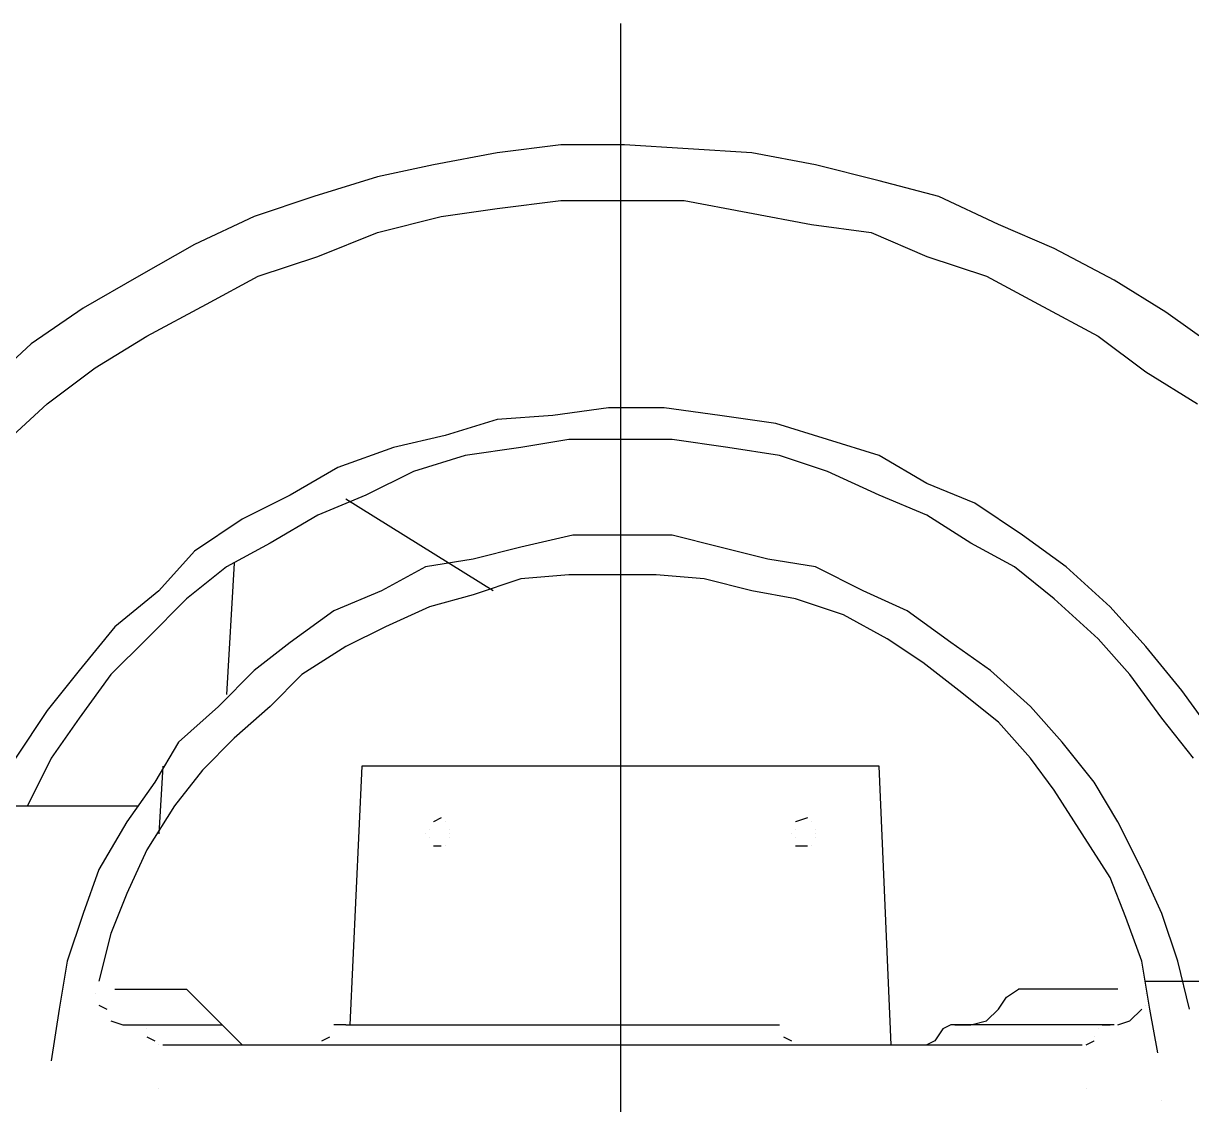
# Model space of a CAD drawing. Header units: millimetres. Extents: x 553474 to 556484, y 6145926 to 6146600.
# Drawn here: x 554048.4436 to 554048.5778, y 6146169.9942 to 6146170.1184 of the extents above; entities that cross this region are included whole.
import ezdxf

# ---------------------------------------------------------------- set-up
doc = ezdxf.new("R2010")
doc.units = ezdxf.units.MM
doc.layers.add('Agrimensores', color=7, linetype='Continuous')

msp = doc.modelspace()

# ---------------------------------------------------------------- linework, layer by layer
at = {"layer": 'Agrimensores'}
msp.add_line((554048.5121640193, 6146170.118378649, 9.79600000000013), (554048.5121640193, 6146169.86706217, 9.79600000000013), dxfattribs=at)
for points in [[(554048.5053060206, 6146170.104434185, 9.79600000000013), (554048.5053060206, 6146170.104434185, 9.79600000000013), (554048.4979908189, 6146170.103519785, 9.79600000000013), (554048.4979908189, 6146170.103519785, 9.79600000000013)], [(554048.5126212195, 6146170.104434185, 9.79600000000013), (554048.5126212195, 6146170.104434185, 9.79600000000013), (554048.5053060206, 6146170.104434185, 9.79600000000013), (554048.5053060206, 6146170.104434185, 9.79600000000013)], [(554048.5199364193, 6146170.103976985, 9.79600000000013), (554048.5199364193, 6146170.103976985, 9.79600000000013), (554048.5126212195, 6146170.104434185, 9.79600000000013), (554048.5126212195, 6146170.104434185, 9.79600000000013)], [(554048.4979908189, 6146170.103519785, 9.79600000000013), (554048.4979908189, 6146170.103519785, 9.79600000000013), (554048.4906756191, 6146170.102148185, 9.79600000000013), (554048.4906756191, 6146170.102148185, 9.79600000000013)], [(554048.5272516191, 6146170.103519785, 9.79600000000013), (554048.5272516191, 6146170.103519785, 9.79600000000013), (554048.5199364193, 6146170.103976985, 9.79600000000013), (554048.5199364193, 6146170.103976985, 9.79600000000013)], [(554048.534566819, 6146170.102148185, 9.79600000000013), (554048.534566819, 6146170.102148185, 9.79600000000013), (554048.5272516191, 6146170.103519785, 9.79600000000013), (554048.5272516191, 6146170.103519785, 9.79600000000013)], [(554048.4906756191, 6146170.102148185, 9.79600000000013), (554048.4906756191, 6146170.102148185, 9.79600000000013), (554048.4842748197, 6146170.100776585, 9.79600000000013), (554048.4842748197, 6146170.100776585, 9.79600000000013)], [(554048.5418820197, 6146170.100319385, 9.79600000000013), (554048.5418820197, 6146170.100319385, 9.79600000000013), (554048.534566819, 6146170.102148185, 9.79600000000013), (554048.534566819, 6146170.102148185, 9.79600000000013)], [(554048.4842748197, 6146170.100776585, 9.79600000000013), (554048.4842748197, 6146170.100776585, 9.79600000000013), (554048.476959619, 6146170.098490585, 9.79600000000013), (554048.476959619, 6146170.098490585, 9.79600000000013)], [(554048.5487400193, 6146170.098490585, 9.79600000000013), (554048.5487400193, 6146170.098490585, 9.79600000000013), (554048.5418820197, 6146170.100319385, 9.79600000000013), (554048.5418820197, 6146170.100319385, 9.79600000000013)], [(554048.476959619, 6146170.098490585, 9.79600000000013), (554048.476959619, 6146170.098490585, 9.79600000000013), (554048.4701016194, 6146170.096204585, 9.79600000000013), (554048.4701016194, 6146170.096204585, 9.79600000000013)], [(554048.4979908189, 6146170.097118985, 9.79600000000013), (554048.4979908189, 6146170.097118985, 9.79600000000013), (554048.5053060206, 6146170.098033385, 9.79600000000013), (554048.5053060206, 6146170.098033385, 9.79600000000013)], [(554048.5053060206, 6146170.098033385, 9.79600000000013), (554048.5053060206, 6146170.098033385, 9.79600000000013), (554048.5126212195, 6146170.098033385, 9.79600000000013), (554048.5126212195, 6146170.098033385, 9.79600000000013)], [(554048.5126212195, 6146170.098033385, 9.79600000000013), (554048.5126212195, 6146170.098033385, 9.79600000000013), (554048.5194792191, 6146170.098033385, 9.79600000000013), (554048.5194792191, 6146170.098033385, 9.79600000000013)], [(554048.5194792191, 6146170.098033385, 9.79600000000013), (554048.5194792191, 6146170.098033385, 9.79600000000013), (554048.5267944189, 6146170.096661785, 9.79600000000013), (554048.5267944189, 6146170.096661785, 9.79600000000013)], [(554048.5555980189, 6146170.095290185, 9.79600000000013), (554048.5555980189, 6146170.095290185, 9.79600000000013), (554048.5487400193, 6146170.098490585, 9.79600000000013), (554048.5487400193, 6146170.098490585, 9.79600000000013)], [(554048.4701016194, 6146170.096204585, 9.79600000000013), (554048.4701016194, 6146170.096204585, 9.79600000000013), (554048.4632436198, 6146170.093004185, 9.79600000000013), (554048.4632436198, 6146170.093004185, 9.79600000000013)], [(554048.4842748197, 6146170.094375785, 9.79600000000013), (554048.4842748197, 6146170.094375785, 9.79600000000013), (554048.4915900195, 6146170.096204585, 9.79600000000013), (554048.4915900195, 6146170.096204585, 9.79600000000013)], [(554048.4915900195, 6146170.096204585, 9.79600000000013), (554048.4915900195, 6146170.096204585, 9.79600000000013), (554048.4979908189, 6146170.097118985, 9.79600000000013), (554048.4979908189, 6146170.097118985, 9.79600000000013)], [(554048.5267944189, 6146170.096661785, 9.79600000000013), (554048.5267944189, 6146170.096661785, 9.79600000000013), (554048.5341096197, 6146170.095290185, 9.79600000000013), (554048.5341096197, 6146170.095290185, 9.79600000000013)], [(554048.5341096197, 6146170.095290185, 9.79600000000013), (554048.5341096197, 6146170.095290185, 9.79600000000013), (554048.5409676193, 6146170.094375785, 9.79600000000013), (554048.5409676193, 6146170.094375785, 9.79600000000013)], [(554048.5619988202, 6146170.092546985, 9.79600000000013), (554048.5619988202, 6146170.092546985, 9.79600000000013), (554048.5555980189, 6146170.095290185, 9.79600000000013), (554048.5555980189, 6146170.095290185, 9.79600000000013)], [(554048.4774168192, 6146170.091632584, 9.79600000000013), (554048.4774168192, 6146170.091632584, 9.79600000000013), (554048.4842748197, 6146170.094375785, 9.79600000000013), (554048.4842748197, 6146170.094375785, 9.79600000000013)], [(554048.5409676193, 6146170.094375785, 9.79600000000013), (554048.5409676193, 6146170.094375785, 9.79600000000013), (554048.5473684177, 6146170.091632584, 9.79600000000013), (554048.5473684177, 6146170.091632584, 9.79600000000013)], [(554048.4632436198, 6146170.093004185, 9.79600000000013), (554048.4632436198, 6146170.093004185, 9.79600000000013), (554048.4568428195, 6146170.089346585, 9.79600000000013), (554048.4568428195, 6146170.089346585, 9.79600000000013)], [(554048.5688568198, 6146170.088889385, 9.79600000000013), (554048.5688568198, 6146170.088889385, 9.79600000000013), (554048.5619988202, 6146170.092546985, 9.79600000000013), (554048.5619988202, 6146170.092546985, 9.79600000000013)], [(554048.4705588196, 6146170.089346585, 9.79600000000013), (554048.4705588196, 6146170.089346585, 9.79600000000013), (554048.4774168192, 6146170.091632584, 9.79600000000013), (554048.4774168192, 6146170.091632584, 9.79600000000013)], [(554048.5473684177, 6146170.091632584, 9.79600000000013), (554048.5473684177, 6146170.091632584, 9.79600000000013), (554048.5542264192, 6146170.089346585, 9.79600000000013), (554048.5542264192, 6146170.089346585, 9.79600000000013)], [(554048.4568428195, 6146170.089346585, 9.79600000000013), (554048.4568428195, 6146170.089346585, 9.79600000000013), (554048.4504420192, 6146170.085688985, 9.79600000000013), (554048.4504420192, 6146170.085688985, 9.79600000000013)], [(554048.4646152204, 6146170.086146185, 9.79600000000013), (554048.4646152204, 6146170.086146185, 9.79600000000013), (554048.4705588196, 6146170.089346585, 9.79600000000013), (554048.4705588196, 6146170.089346585, 9.79600000000013)], [(554048.5542264192, 6146170.089346585, 9.79600000000013), (554048.5542264192, 6146170.089346585, 9.79600000000013), (554048.5601700193, 6146170.086146185, 9.79600000000013), (554048.5601700193, 6146170.086146185, 9.79600000000013)], [(554048.5748004189, 6146170.085231785, 9.79600000000013), (554048.5748004189, 6146170.085231785, 9.79600000000013), (554048.5688568198, 6146170.088889385, 9.79600000000013), (554048.5688568198, 6146170.088889385, 9.79600000000013)], [(554048.4504420192, 6146170.085688985, 9.79600000000013), (554048.4504420192, 6146170.085688985, 9.79600000000013), (554048.4444984209, 6146170.081574185, 9.79600000000013), (554048.4444984209, 6146170.081574185, 9.79600000000013)], [(554048.457757218, 6146170.082488585, 9.79600000000013), (554048.457757218, 6146170.082488585, 9.79600000000013), (554048.4646152204, 6146170.086146185, 9.79600000000013), (554048.4646152204, 6146170.086146185, 9.79600000000013)], [(554048.5601700193, 6146170.086146185, 9.79600000000013), (554048.5601700193, 6146170.086146185, 9.79600000000013), (554048.5670280189, 6146170.082488585, 9.79600000000013), (554048.5670280189, 6146170.082488585, 9.79600000000013)], [(554048.5812012192, 6146170.080659785, 9.79600000000013), (554048.5812012192, 6146170.080659785, 9.79600000000013), (554048.5748004189, 6146170.085231785, 9.79600000000013), (554048.5748004189, 6146170.085231785, 9.79600000000013)], [(554048.4444984209, 6146170.081574185, 9.79600000000013), (554048.4444984209, 6146170.081574185, 9.79600000000013), (554048.4390120192, 6146170.076544985, 9.79600000000013), (554048.4390120192, 6146170.076544985, 9.79600000000013)], [(554048.4518136207, 6146170.078830985, 9.79600000000013), (554048.4518136207, 6146170.078830985, 9.79600000000013), (554048.457757218, 6146170.082488585, 9.79600000000013), (554048.457757218, 6146170.082488585, 9.79600000000013)], [(554048.5670280189, 6146170.082488585, 9.79600000000013), (554048.5670280189, 6146170.082488585, 9.79600000000013), (554048.5725144197, 6146170.078373785, 9.79600000000013), (554048.5725144197, 6146170.078373785, 9.79600000000013)], [(554048.446327219, 6146170.074716185, 9.79600000000013), (554048.446327219, 6146170.074716185, 9.79600000000013), (554048.4518136207, 6146170.078830985, 9.79600000000013), (554048.4518136207, 6146170.078830985, 9.79600000000013)], [(554048.5725144197, 6146170.078373785, 9.79600000000013), (554048.5725144197, 6146170.078373785, 9.79600000000013), (554048.5784580198, 6146170.074716185, 9.79600000000013), (554048.5784580198, 6146170.074716185, 9.79600000000013)], [(554048.4408408192, 6146170.069686985, 9.79600000000013), (554048.4408408192, 6146170.069686985, 9.79600000000013), (554048.446327219, 6146170.074716185, 9.79600000000013), (554048.446327219, 6146170.074716185, 9.79600000000013)], [(554048.5043916202, 6146170.073344585, 9.79600000000013), (554048.5043916202, 6146170.073344585, 9.79600000000013), (554048.4979908189, 6146170.072887385, 9.79600000000013), (554048.4979908189, 6146170.072887385, 9.79600000000013)], [(554048.5107924195, 6146170.074258985, 9.79600000000013), (554048.5107924195, 6146170.074258985, 9.79600000000013), (554048.5043916202, 6146170.073344585, 9.79600000000013), (554048.5043916202, 6146170.073344585, 9.79600000000013)], [(554048.5171932189, 6146170.074258985, 9.79600000000013), (554048.5171932189, 6146170.074258985, 9.79600000000013), (554048.5107924195, 6146170.074258985, 9.79600000000013), (554048.5107924195, 6146170.074258985, 9.79600000000013)], [(554048.5235940192, 6146170.073344585, 9.79600000000013), (554048.5235940192, 6146170.073344585, 9.79600000000013), (554048.5171932189, 6146170.074258985, 9.79600000000013), (554048.5171932189, 6146170.074258985, 9.79600000000013)], [(554048.5299948195, 6146170.072430185, 9.79600000000013), (554048.5299948195, 6146170.072430185, 9.79600000000013), (554048.5235940192, 6146170.073344585, 9.79600000000013), (554048.5235940192, 6146170.073344585, 9.79600000000013)], [(554048.4979908189, 6146170.072887385, 9.79600000000013), (554048.4979908189, 6146170.072887385, 9.79600000000013), (554048.4920472179, 6146170.071058585, 9.79600000000013), (554048.4920472179, 6146170.071058585, 9.79600000000013)], [(554048.5359384178, 6146170.070601385, 9.79600000000013), (554048.5359384178, 6146170.070601385, 9.79600000000013), (554048.5299948195, 6146170.072430185, 9.79600000000013), (554048.5299948195, 6146170.072430185, 9.79600000000013)], [(554048.4920472179, 6146170.071058585, 9.79600000000013), (554048.4920472179, 6146170.071058585, 9.79600000000013), (554048.4861036178, 6146170.069686985, 9.79600000000013), (554048.4861036178, 6146170.069686985, 9.79600000000013)], [(554048.5062204192, 6146170.070601385, 9.79600000000013), (554048.5062204192, 6146170.070601385, 9.79600000000013), (554048.5007340193, 6146170.069686985, 9.79600000000013), (554048.5007340193, 6146170.069686985, 9.79600000000013)], [(554048.5121640193, 6146170.070601385, 9.79600000000013), (554048.5121640193, 6146170.070601385, 9.79600000000013), (554048.5062204192, 6146170.070601385, 9.79600000000013), (554048.5062204192, 6146170.070601385, 9.79600000000013)], [(554048.5181076194, 6146170.070601385, 9.79600000000013), (554048.5181076194, 6146170.070601385, 9.79600000000013), (554048.5121640193, 6146170.070601385, 9.79600000000013), (554048.5121640193, 6146170.070601385, 9.79600000000013)], [(554048.5245084197, 6146170.069686985, 9.79600000000013), (554048.5245084197, 6146170.069686985, 9.79600000000013), (554048.5181076194, 6146170.070601385, 9.79600000000013), (554048.5181076194, 6146170.070601385, 9.79600000000013)], [(554048.5418820197, 6146170.068772585, 9.79600000000013), (554048.5418820197, 6146170.068772585, 9.79600000000013), (554048.5359384178, 6146170.070601385, 9.79600000000013), (554048.5359384178, 6146170.070601385, 9.79600000000013)], [(554048.4861036178, 6146170.069686985, 9.79600000000013), (554048.4861036178, 6146170.069686985, 9.79600000000013), (554048.4797028203, 6146170.067400985, 9.79600000000013), (554048.4797028203, 6146170.067400985, 9.79600000000013)], [(554048.5007340193, 6146170.069686985, 9.79600000000013), (554048.5007340193, 6146170.069686985, 9.79600000000013), (554048.494333219, 6146170.068772585, 9.79600000000013), (554048.494333219, 6146170.068772585, 9.79600000000013)], [(554048.5304520198, 6146170.068772585, 9.79600000000013), (554048.5304520198, 6146170.068772585, 9.79600000000013), (554048.5245084197, 6146170.069686985, 9.79600000000013), (554048.5245084197, 6146170.069686985, 9.79600000000013)], [(554048.494333219, 6146170.068772585, 9.79600000000013), (554048.494333219, 6146170.068772585, 9.79600000000013), (554048.4883896189, 6146170.066943785, 9.79600000000013), (554048.4883896189, 6146170.066943785, 9.79600000000013)], [(554048.5359384178, 6146170.066943785, 9.79600000000013), (554048.5359384178, 6146170.066943785, 9.79600000000013), (554048.5304520198, 6146170.068772585, 9.79600000000013), (554048.5304520198, 6146170.068772585, 9.79600000000013)], [(554048.5473684177, 6146170.065572185, 9.79600000000013), (554048.5473684177, 6146170.065572185, 9.79600000000013), (554048.5418820197, 6146170.068772585, 9.79600000000013), (554048.5418820197, 6146170.068772585, 9.79600000000013)], [(554048.4797028203, 6146170.067400985, 9.79600000000013), (554048.4797028203, 6146170.067400985, 9.79600000000013), (554048.4742164195, 6146170.064200585, 9.79600000000013), (554048.4742164195, 6146170.064200585, 9.79600000000013)], [(554048.4883896189, 6146170.066943785, 9.79600000000013), (554048.4883896189, 6146170.066943785, 9.79600000000013), (554048.4829032191, 6146170.064200585, 9.79600000000013), (554048.4829032191, 6146170.064200585, 9.79600000000013)], [(554048.5418820197, 6146170.064200585, 9.79600000000013), (554048.5418820197, 6146170.064200585, 9.79600000000013), (554048.5359384178, 6146170.066943785, 9.79600000000013), (554048.5359384178, 6146170.066943785, 9.79600000000013)], [(554048.5528548195, 6146170.063286185, 9.79600000000013), (554048.5528548195, 6146170.063286185, 9.79600000000013), (554048.5473684177, 6146170.065572185, 9.79600000000013), (554048.5473684177, 6146170.065572185, 9.79600000000013)], [(554048.4742164195, 6146170.064200585, 9.79600000000013), (554048.4742164195, 6146170.064200585, 9.79600000000013), (554048.4687300206, 6146170.061457385, 9.79600000000013), (554048.4687300206, 6146170.061457385, 9.79600000000013)], [(554048.4829032191, 6146170.064200585, 9.79600000000013), (554048.4829032191, 6146170.064200585, 9.79600000000013), (554048.4774168192, 6146170.061914585, 9.79600000000013), (554048.4774168192, 6146170.061914585, 9.79600000000013)], [(554048.5473684177, 6146170.061914585, 9.79600000000013), (554048.5473684177, 6146170.061914585, 9.79600000000013), (554048.5418820197, 6146170.064200585, 9.79600000000013), (554048.5418820197, 6146170.064200585, 9.79600000000013)], [(554048.4975336196, 6146170.053227785, 9.79600000000013), (554048.4975336196, 6146170.053227785, 9.79600000000013), (554048.4806172189, 6146170.063743385, 9.79600000000013), (554048.4806172189, 6146170.063743385, 9.79600000000013)], [(554048.5583412203, 6146170.059628584, 9.79600000000013), (554048.5583412203, 6146170.059628584, 9.79600000000013), (554048.5528548195, 6146170.063286185, 9.79600000000013), (554048.5528548195, 6146170.063286185, 9.79600000000013)], [(554048.4687300206, 6146170.061457385, 9.79600000000013), (554048.4687300206, 6146170.061457385, 9.79600000000013), (554048.4632436198, 6146170.057799784, 9.79600000000013), (554048.4632436198, 6146170.057799784, 9.79600000000013)], [(554048.4774168192, 6146170.061914585, 9.79600000000013), (554048.4774168192, 6146170.061914585, 9.79600000000013), (554048.4719304221, 6146170.058714185, 9.79600000000013), (554048.4719304221, 6146170.058714185, 9.79600000000013)], [(554048.5523976192, 6146170.058714185, 9.79600000000013), (554048.5523976192, 6146170.058714185, 9.79600000000013), (554048.5473684177, 6146170.061914585, 9.79600000000013), (554048.5473684177, 6146170.061914585, 9.79600000000013)], [(554048.4719304221, 6146170.058714185, 9.79600000000013), (554048.4719304221, 6146170.058714185, 9.79600000000013), (554048.4669012197, 6146170.055970985, 9.79600000000013), (554048.4669012197, 6146170.055970985, 9.79600000000013)], [(554048.5066776194, 6146170.059628584, 9.79600000000013), (554048.5066776194, 6146170.059628584, 9.79600000000013), (554048.5007340193, 6146170.058256985, 9.79600000000013), (554048.5007340193, 6146170.058256985, 9.79600000000013)], [(554048.5181076194, 6146170.059628584, 9.79600000000013), (554048.5181076194, 6146170.059628584, 9.79600000000013), (554048.5066776194, 6146170.059628584, 9.79600000000013), (554048.5066776194, 6146170.059628584, 9.79600000000013)], [(554048.5235940192, 6146170.058256985, 9.79600000000013), (554048.5235940192, 6146170.058256985, 9.79600000000013), (554048.5181076194, 6146170.059628584, 9.79600000000013), (554048.5181076194, 6146170.059628584, 9.79600000000013)], [(554048.5574268189, 6146170.055970985, 9.79600000000013), (554048.5574268189, 6146170.055970985, 9.79600000000013), (554048.5523976192, 6146170.058714185, 9.79600000000013), (554048.5523976192, 6146170.058714185, 9.79600000000013)], [(554048.563370419, 6146170.055970985, 9.79600000000013), (554048.563370419, 6146170.055970985, 9.79600000000013), (554048.5583412203, 6146170.059628584, 9.79600000000013), (554048.5583412203, 6146170.059628584, 9.79600000000013)], [(554048.4632436198, 6146170.057799784, 9.79600000000013), (554048.4632436198, 6146170.057799784, 9.79600000000013), (554048.4591288206, 6146170.053227785, 9.79600000000013), (554048.4591288206, 6146170.053227785, 9.79600000000013)], [(554048.5007340193, 6146170.058256985, 9.79600000000013), (554048.5007340193, 6146170.058256985, 9.79600000000013), (554048.4952476195, 6146170.056885385, 9.79600000000013), (554048.4952476195, 6146170.056885385, 9.79600000000013)], [(554048.5290804191, 6146170.056885385, 9.79600000000013), (554048.5290804191, 6146170.056885385, 9.79600000000013), (554048.5235940192, 6146170.058256985, 9.79600000000013), (554048.5235940192, 6146170.058256985, 9.79600000000013)], [(554048.4669012197, 6146170.055970985, 9.79600000000013), (554048.4669012197, 6146170.055970985, 9.79600000000013), (554048.4623292193, 6146170.052313385, 9.79600000000013), (554048.4623292193, 6146170.052313385, 9.79600000000013)], [(554048.4678156192, 6146170.056428185, 9.79600000000013), (554048.4678156192, 6146170.056428185, 9.79600000000013), (554048.4669012197, 6146170.041340585, 9.79600000000013), (554048.4669012197, 6146170.041340585, 9.79600000000013)], [(554048.4897612196, 6146170.055970985, 9.79600000000013), (554048.4897612196, 6146170.055970985, 9.79600000000013), (554048.4847320181, 6146170.053227785, 9.79600000000013), (554048.4847320181, 6146170.053227785, 9.79600000000013)], [(554048.4952476195, 6146170.056885385, 9.79600000000013), (554048.4952476195, 6146170.056885385, 9.79600000000013), (554048.4897612196, 6146170.055970985, 9.79600000000013), (554048.4897612196, 6146170.055970985, 9.79600000000013)], [(554048.534566819, 6146170.055970985, 9.79600000000013), (554048.534566819, 6146170.055970985, 9.79600000000013), (554048.5290804191, 6146170.056885385, 9.79600000000013), (554048.5290804191, 6146170.056885385, 9.79600000000013)], [(554048.5400532207, 6146170.053227785, 9.79600000000013), (554048.5400532207, 6146170.053227785, 9.79600000000013), (554048.534566819, 6146170.055970985, 9.79600000000013), (554048.534566819, 6146170.055970985, 9.79600000000013)], [(554048.5619988202, 6146170.052313385, 9.79600000000013), (554048.5619988202, 6146170.052313385, 9.79600000000013), (554048.5574268189, 6146170.055970985, 9.79600000000013), (554048.5574268189, 6146170.055970985, 9.79600000000013)], [(554048.5683996177, 6146170.051398985, 9.79600000000013), (554048.5683996177, 6146170.051398985, 9.79600000000013), (554048.563370419, 6146170.055970985, 9.79600000000013), (554048.563370419, 6146170.055970985, 9.79600000000013)], [(554048.5007340193, 6146170.054599385, 9.79600000000013), (554048.5007340193, 6146170.054599385, 9.79600000000013), (554048.4952476195, 6146170.052770585, 9.79600000000013), (554048.4952476195, 6146170.052770585, 9.79600000000013)], [(554048.5062204192, 6146170.055056585, 9.79600000000013), (554048.5062204192, 6146170.055056585, 9.79600000000013), (554048.5007340193, 6146170.054599385, 9.79600000000013), (554048.5007340193, 6146170.054599385, 9.79600000000013)], [(554048.5107924195, 6146170.055056585, 9.79600000000013), (554048.5107924195, 6146170.055056585, 9.79600000000013), (554048.5062204192, 6146170.055056585, 9.79600000000013), (554048.5062204192, 6146170.055056585, 9.79600000000013)], [(554048.5162788194, 6146170.055056585, 9.79600000000013), (554048.5162788194, 6146170.055056585, 9.79600000000013), (554048.5107924195, 6146170.055056585, 9.79600000000013), (554048.5107924195, 6146170.055056585, 9.79600000000013)], [(554048.5217652193, 6146170.054599385, 9.79600000000013), (554048.5217652193, 6146170.054599385, 9.79600000000013), (554048.5162788194, 6146170.055056585, 9.79600000000013), (554048.5162788194, 6146170.055056585, 9.79600000000013)], [(554048.5272516191, 6146170.053227785, 9.79600000000013), (554048.5272516191, 6146170.053227785, 9.79600000000013), (554048.5217652193, 6146170.054599385, 9.79600000000013), (554048.5217652193, 6146170.054599385, 9.79600000000013)], [(554048.4591288206, 6146170.053227785, 9.79600000000013), (554048.4591288206, 6146170.053227785, 9.79600000000013), (554048.4540996191, 6146170.049112985, 9.79600000000013), (554048.4540996191, 6146170.049112985, 9.79600000000013)], [(554048.4847320181, 6146170.053227785, 9.79600000000013), (554048.4847320181, 6146170.053227785, 9.79600000000013), (554048.4792456191, 6146170.050941785, 9.79600000000013), (554048.4792456191, 6146170.050941785, 9.79600000000013)], [(554048.5322808207, 6146170.052313385, 9.79600000000013), (554048.5322808207, 6146170.052313385, 9.79600000000013), (554048.5272516191, 6146170.053227785, 9.79600000000013), (554048.5272516191, 6146170.053227785, 9.79600000000013)], [(554048.5450824194, 6146170.050941785, 9.79600000000013), (554048.5450824194, 6146170.050941785, 9.79600000000013), (554048.5400532207, 6146170.053227785, 9.79600000000013), (554048.5400532207, 6146170.053227785, 9.79600000000013)], [(554048.4623292193, 6146170.052313385, 9.79600000000013), (554048.4623292193, 6146170.052313385, 9.79600000000013), (554048.457757218, 6146170.047741385, 9.79600000000013), (554048.457757218, 6146170.047741385, 9.79600000000013)], [(554048.4952476195, 6146170.052770585, 9.79600000000013), (554048.4952476195, 6146170.052770585, 9.79600000000013), (554048.4902184189, 6146170.051398985, 9.79600000000013), (554048.4902184189, 6146170.051398985, 9.79600000000013)], [(554048.5377672196, 6146170.050484585, 9.79600000000013), (554048.5377672196, 6146170.050484585, 9.79600000000013), (554048.5322808207, 6146170.052313385, 9.79600000000013), (554048.5322808207, 6146170.052313385, 9.79600000000013)], [(554048.5670280189, 6146170.047741385, 9.79600000000013), (554048.5670280189, 6146170.047741385, 9.79600000000013), (554048.5619988202, 6146170.052313385, 9.79600000000013), (554048.5619988202, 6146170.052313385, 9.79600000000013)], [(554048.4792456191, 6146170.050941785, 9.79600000000013), (554048.4792456191, 6146170.050941785, 9.79600000000013), (554048.4742164195, 6146170.047284185, 9.79600000000013), (554048.4742164195, 6146170.047284185, 9.79600000000013)], [(554048.4902184189, 6146170.051398985, 9.79600000000013), (554048.4902184189, 6146170.051398985, 9.79600000000013), (554048.4851892192, 6146170.049112985, 9.79600000000013), (554048.4851892192, 6146170.049112985, 9.79600000000013)], [(554048.5427964192, 6146170.047741385, 9.79600000000013), (554048.5427964192, 6146170.047741385, 9.79600000000013), (554048.5377672196, 6146170.050484585, 9.79600000000013), (554048.5377672196, 6146170.050484585, 9.79600000000013)], [(554048.550111619, 6146170.047284185, 9.79600000000013), (554048.550111619, 6146170.047284185, 9.79600000000013), (554048.5450824194, 6146170.050941785, 9.79600000000013), (554048.5450824194, 6146170.050941785, 9.79600000000013)], [(554048.5725144197, 6146170.046826985, 9.79600000000013), (554048.5725144197, 6146170.046826985, 9.79600000000013), (554048.5683996177, 6146170.051398985, 9.79600000000013), (554048.5683996177, 6146170.051398985, 9.79600000000013)], [(554048.4540996191, 6146170.049112985, 9.79600000000013), (554048.4540996191, 6146170.049112985, 9.79600000000013), (554048.4499848189, 6146170.044083785, 9.79600000000013), (554048.4499848189, 6146170.044083785, 9.79600000000013)], [(554048.4851892192, 6146170.049112985, 9.79600000000013), (554048.4851892192, 6146170.049112985, 9.79600000000013), (554048.4806172189, 6146170.046826985, 9.79600000000013), (554048.4806172189, 6146170.046826985, 9.79600000000013)], [(554048.457757218, 6146170.047741385, 9.79600000000013), (554048.457757218, 6146170.047741385, 9.79600000000013), (554048.4536424198, 6146170.043626585, 9.79600000000013), (554048.4536424198, 6146170.043626585, 9.79600000000013)], [(554048.5469112194, 6146170.044998185, 9.79600000000013), (554048.5469112194, 6146170.044998185, 9.79600000000013), (554048.5427964192, 6146170.047741385, 9.79600000000013), (554048.5427964192, 6146170.047741385, 9.79600000000013)], [(554048.5706856179, 6146170.043626585, 9.79600000000013), (554048.5706856179, 6146170.043626585, 9.79600000000013), (554048.5670280189, 6146170.047741385, 9.79600000000013), (554048.5670280189, 6146170.047741385, 9.79600000000013)], [(554048.4742164195, 6146170.047284185, 9.79600000000013), (554048.4742164195, 6146170.047284185, 9.79600000000013), (554048.4701016194, 6146170.044083785, 9.79600000000013), (554048.4701016194, 6146170.044083785, 9.79600000000013)], [(554048.4806172189, 6146170.046826985, 9.79600000000013), (554048.4806172189, 6146170.046826985, 9.79600000000013), (554048.4755880192, 6146170.043626585, 9.79600000000013), (554048.4755880192, 6146170.043626585, 9.79600000000013)], [(554048.5546836203, 6146170.044083785, 9.79600000000013), (554048.5546836203, 6146170.044083785, 9.79600000000013), (554048.550111619, 6146170.047284185, 9.79600000000013), (554048.550111619, 6146170.047284185, 9.79600000000013)], [(554048.5766292207, 6146170.041797785, 9.79600000000013), (554048.5766292207, 6146170.041797785, 9.79600000000013), (554048.5725144197, 6146170.046826985, 9.79600000000013), (554048.5725144197, 6146170.046826985, 9.79600000000013)], [(554048.4499848189, 6146170.044083785, 9.79600000000013), (554048.4499848189, 6146170.044083785, 9.79600000000013), (554048.446327219, 6146170.039511785, 9.79600000000013), (554048.446327219, 6146170.039511785, 9.79600000000013)], [(554048.4701016194, 6146170.044083785, 9.79600000000013), (554048.4701016194, 6146170.044083785, 9.79600000000013), (554048.4659868192, 6146170.039968985, 9.79600000000013), (554048.4659868192, 6146170.039968985, 9.79600000000013)], [(554048.5510260204, 6146170.041797785, 9.79600000000013), (554048.5510260204, 6146170.041797785, 9.79600000000013), (554048.5469112194, 6146170.044998185, 9.79600000000013), (554048.5469112194, 6146170.044998185, 9.79600000000013)], [(554048.5592556198, 6146170.039968985, 9.79600000000013), (554048.5592556198, 6146170.039968985, 9.79600000000013), (554048.5546836203, 6146170.044083785, 9.79600000000013), (554048.5546836203, 6146170.044083785, 9.79600000000013)], [(554048.4536424198, 6146170.043626585, 9.79600000000013), (554048.4536424198, 6146170.043626585, 9.79600000000013), (554048.4499848189, 6146170.038597384, 9.79600000000013), (554048.4499848189, 6146170.038597384, 9.79600000000013)], [(554048.4755880192, 6146170.043626585, 9.79600000000013), (554048.4755880192, 6146170.043626585, 9.79600000000013), (554048.4719304221, 6146170.039968985, 9.79600000000013), (554048.4719304221, 6146170.039968985, 9.79600000000013)], [(554048.5743432196, 6146170.038597384, 9.79600000000013), (554048.5743432196, 6146170.038597384, 9.79600000000013), (554048.5706856179, 6146170.043626585, 9.79600000000013), (554048.5706856179, 6146170.043626585, 9.79600000000013)], [(554048.5555980189, 6146170.038140185, 9.79600000000013), (554048.5555980189, 6146170.038140185, 9.79600000000013), (554048.5510260204, 6146170.041797785, 9.79600000000013), (554048.5510260204, 6146170.041797785, 9.79600000000013)], [(554048.5802868197, 6146170.036768585, 9.79600000000013), (554048.5802868197, 6146170.036768585, 9.79600000000013), (554048.5766292207, 6146170.041797785, 9.79600000000013), (554048.5766292207, 6146170.041797785, 9.79600000000013)], [(554048.4659868192, 6146170.039968985, 9.79600000000013), (554048.4659868192, 6146170.039968985, 9.79600000000013), (554048.4614148189, 6146170.035854185, 9.79600000000013), (554048.4614148189, 6146170.035854185, 9.79600000000013)], [(554048.4719304221, 6146170.039968985, 9.79600000000013), (554048.4719304221, 6146170.039968985, 9.79600000000013), (554048.4678156192, 6146170.036311385, 9.79600000000013), (554048.4678156192, 6146170.036311385, 9.79600000000013)], [(554048.5629132197, 6146170.035854185, 9.79600000000013), (554048.5629132197, 6146170.035854185, 9.79600000000013), (554048.5592556198, 6146170.039968985, 9.79600000000013), (554048.5592556198, 6146170.039968985, 9.79600000000013)], [(554048.446327219, 6146170.039511785, 9.79600000000013), (554048.446327219, 6146170.039511785, 9.79600000000013), (554048.4426696191, 6146170.034025385, 9.79600000000013), (554048.4426696191, 6146170.034025385, 9.79600000000013)], [(554048.4499848189, 6146170.038597384, 9.79600000000013), (554048.4499848189, 6146170.038597384, 9.79600000000013), (554048.4467844192, 6146170.034025385, 9.79600000000013), (554048.4467844192, 6146170.034025385, 9.79600000000013)], [(554048.5780008177, 6146170.034025385, 9.79600000000013), (554048.5780008177, 6146170.034025385, 9.79600000000013), (554048.5743432196, 6146170.038597384, 9.79600000000013), (554048.5743432196, 6146170.038597384, 9.79600000000013)], [(554048.5592556198, 6146170.034025385, 9.79600000000013), (554048.5592556198, 6146170.034025385, 9.79600000000013), (554048.5555980189, 6146170.038140185, 9.79600000000013), (554048.5555980189, 6146170.038140185, 9.79600000000013)], [(554048.4614148189, 6146170.035854185, 9.79600000000013), (554048.4614148189, 6146170.035854185, 9.79600000000013), (554048.4586716194, 6146170.031282185, 9.79600000000013), (554048.4586716194, 6146170.031282185, 9.79600000000013)], [(554048.4678156192, 6146170.036311385, 9.79600000000013), (554048.4678156192, 6146170.036311385, 9.79600000000013), (554048.4641580193, 6146170.032653784, 9.79600000000013), (554048.4641580193, 6146170.032653784, 9.79600000000013)], [(554048.5665708196, 6146170.031282185, 9.79600000000013), (554048.5665708196, 6146170.031282185, 9.79600000000013), (554048.5629132197, 6146170.035854185, 9.79600000000013), (554048.5629132197, 6146170.035854185, 9.79600000000013)], [(554048.4467844192, 6146170.034025385, 9.79600000000013), (554048.4467844192, 6146170.034025385, 9.79600000000013), (554048.4440412198, 6146170.028538985, 9.79600000000013), (554048.4440412198, 6146170.028538985, 9.79600000000013)], [(554048.4595860189, 6146170.033110985, 9.79600000000013), (554048.4595860189, 6146170.033110985, 9.79600000000013), (554048.4591288206, 6146170.025338585, 9.79600000000013), (554048.4591288206, 6146170.025338585, 9.79600000000013)], [(554048.4824460198, 6146170.033110985, 9.79600000000013), (554048.4824460198, 6146170.033110985, 9.79600000000013), (554048.4810744191, 6146170.003392985, 9.79600000000013), (554048.4810744191, 6146170.003392985, 9.79600000000013)], [(554048.5418820197, 6146170.033110985, 9.79600000000013), (554048.5418820197, 6146170.033110985, 9.79600000000013), (554048.4824460198, 6146170.033110985, 9.79600000000013), (554048.4824460198, 6146170.033110985, 9.79600000000013)], [(554048.5432536195, 6146170.001106985, 9.79600000000013), (554048.5432536195, 6146170.001106985, 9.79600000000013), (554048.5418820197, 6146170.033110985, 9.79600000000013), (554048.5418820197, 6146170.033110985, 9.79600000000013)], [(554048.5619988202, 6146170.030367785, 9.79600000000013), (554048.5619988202, 6146170.030367785, 9.79600000000013), (554048.5592556198, 6146170.034025385, 9.79600000000013), (554048.5592556198, 6146170.034025385, 9.79600000000013)], [(554048.4641580193, 6146170.032653784, 9.79600000000013), (554048.4641580193, 6146170.032653784, 9.79600000000013), (554048.4609576196, 6146170.028538985, 9.79600000000013), (554048.4609576196, 6146170.028538985, 9.79600000000013)], [(554048.4586716194, 6146170.031282185, 9.79600000000013), (554048.4586716194, 6146170.031282185, 9.79600000000013), (554048.4554712179, 6146170.026710185, 9.79600000000013), (554048.4554712179, 6146170.026710185, 9.79600000000013)], [(554048.5651992189, 6146170.025338585, 9.79600000000013), (554048.5651992189, 6146170.025338585, 9.79600000000013), (554048.5619988202, 6146170.030367785, 9.79600000000013), (554048.5619988202, 6146170.030367785, 9.79600000000013)], [(554048.569314019, 6146170.026710185, 9.79600000000013), (554048.569314019, 6146170.026710185, 9.79600000000013), (554048.5665708196, 6146170.031282185, 9.79600000000013), (554048.5665708196, 6146170.031282185, 9.79600000000013)], [(554048.400150018, 6146170.028538985, 9.79600000000013), (554048.400150018, 6146170.028538985, 9.79600000000013), (554048.4568428195, 6146170.028538985, 9.79600000000013), (554048.4568428195, 6146170.028538985, 9.79600000000013)], [(554048.4609576196, 6146170.028538985, 9.79600000000013), (554048.4609576196, 6146170.028538985, 9.79600000000013), (554048.457757218, 6146170.023509785, 9.79600000000013), (554048.457757218, 6146170.023509785, 9.79600000000013)], [(554048.4554712179, 6146170.026710185, 9.79600000000013), (554048.4554712179, 6146170.026710185, 9.79600000000013), (554048.4522708191, 6146170.021223784, 9.79600000000013), (554048.4522708191, 6146170.021223784, 9.79600000000013)], [(554048.4915900195, 6146170.027167385, 9.79600000000013), (554048.4915900195, 6146170.027167385, 9.79600000000013), (554048.4906756191, 6146170.026710185, 9.79600000000013), (554048.4906756191, 6146170.026710185, 9.79600000000013)], [(554048.4906756191, 6146170.026710185, 9.79600000000013), (554048.4906756191, 6146170.026710185, 9.79600000000013), (554048.4902184189, 6146170.025795785, 9.79600000000013), (554048.4902184189, 6146170.025795785, 9.79600000000013)], [(554048.4920472179, 6146170.026710185, 9.79600000000013), (554048.4920472179, 6146170.026710185, 9.79600000000013), (554048.4915900195, 6146170.027167385, 9.79600000000013), (554048.4915900195, 6146170.027167385, 9.79600000000013)], [(554048.5336524204, 6146170.027167385, 9.79600000000013), (554048.5336524204, 6146170.027167385, 9.79600000000013), (554048.5322808207, 6146170.026710185, 9.79600000000013), (554048.5322808207, 6146170.026710185, 9.79600000000013)], [(554048.5322808207, 6146170.026710185, 9.79600000000013), (554048.5322808207, 6146170.026710185, 9.79600000000013), (554048.5322808207, 6146170.025795785, 9.79600000000013), (554048.5322808207, 6146170.025795785, 9.79600000000013)], [(554048.5341096197, 6146170.026710185, 9.79600000000013), (554048.5341096197, 6146170.026710185, 9.79600000000013), (554048.5336524204, 6146170.027167385, 9.79600000000013), (554048.5336524204, 6146170.027167385, 9.79600000000013)], [(554048.5720572195, 6146170.021223784, 9.79600000000013), (554048.5720572195, 6146170.021223784, 9.79600000000013), (554048.569314019, 6146170.026710185, 9.79600000000013), (554048.569314019, 6146170.026710185, 9.79600000000013)], [(554048.4897612196, 6146170.025338585, 9.79600000000013), (554048.4897612196, 6146170.025338585, 9.79600000000013), (554048.4902184189, 6146170.024881385, 9.79600000000013), (554048.4902184189, 6146170.024881385, 9.79600000000013)], [(554048.4902184189, 6146170.025795785, 9.79600000000013), (554048.4902184189, 6146170.025795785, 9.79600000000013), (554048.4897612196, 6146170.025338585, 9.79600000000013), (554048.4897612196, 6146170.025338585, 9.79600000000013)], [(554048.4925044191, 6146170.025795785, 9.79600000000013), (554048.4925044191, 6146170.025795785, 9.79600000000013), (554048.4920472179, 6146170.026710185, 9.79600000000013), (554048.4920472179, 6146170.026710185, 9.79600000000013)], [(554048.4925044191, 6146170.025338585, 9.79600000000013), (554048.4925044191, 6146170.025338585, 9.79600000000013), (554048.4925044191, 6146170.025795785, 9.79600000000013), (554048.4925044191, 6146170.025795785, 9.79600000000013)], [(554048.5318236195, 6146170.025338585, 9.79600000000013), (554048.5318236195, 6146170.025338585, 9.79600000000013), (554048.5322808207, 6146170.024881385, 9.79600000000013), (554048.5322808207, 6146170.024881385, 9.79600000000013)], [(554048.5322808207, 6146170.025795785, 9.79600000000013), (554048.5322808207, 6146170.025795785, 9.79600000000013), (554048.5318236195, 6146170.025338585, 9.79600000000013), (554048.5318236195, 6146170.025338585, 9.79600000000013)], [(554048.534566819, 6146170.025795785, 9.79600000000013), (554048.534566819, 6146170.025795785, 9.79600000000013), (554048.5341096197, 6146170.026710185, 9.79600000000013), (554048.5341096197, 6146170.026710185, 9.79600000000013)], [(554048.534566819, 6146170.025338585, 9.79600000000013), (554048.534566819, 6146170.025338585, 9.79600000000013), (554048.534566819, 6146170.025795785, 9.79600000000013), (554048.534566819, 6146170.025795785, 9.79600000000013)], [(554048.5683996177, 6146170.020309385, 9.79600000000013), (554048.5683996177, 6146170.020309385, 9.79600000000013), (554048.5651992189, 6146170.025338585, 9.79600000000013), (554048.5651992189, 6146170.025338585, 9.79600000000013)], [(554048.4902184189, 6146170.024881385, 9.79600000000013), (554048.4902184189, 6146170.024881385, 9.79600000000013), (554048.4906756191, 6146170.023966985, 9.79600000000013), (554048.4906756191, 6146170.023966985, 9.79600000000013)], [(554048.4906756191, 6146170.023966985, 9.79600000000013), (554048.4906756191, 6146170.023966985, 9.79600000000013), (554048.4915900195, 6146170.023966985, 9.79600000000013), (554048.4915900195, 6146170.023966985, 9.79600000000013)], [(554048.4915900195, 6146170.023966985, 9.79600000000013), (554048.4915900195, 6146170.023966985, 9.79600000000013), (554048.4920472179, 6146170.023966985, 9.79600000000013), (554048.4920472179, 6146170.023966985, 9.79600000000013)], [(554048.4920472179, 6146170.023966985, 9.79600000000013), (554048.4920472179, 6146170.023966985, 9.79600000000013), (554048.4925044191, 6146170.024881385, 9.79600000000013), (554048.4925044191, 6146170.024881385, 9.79600000000013)], [(554048.4925044191, 6146170.024881385, 9.79600000000013), (554048.4925044191, 6146170.024881385, 9.79600000000013), (554048.4925044191, 6146170.025338585, 9.79600000000013), (554048.4925044191, 6146170.025338585, 9.79600000000013)], [(554048.5322808207, 6146170.024881385, 9.79600000000013), (554048.5322808207, 6146170.024881385, 9.79600000000013), (554048.5322808207, 6146170.023966985, 9.79600000000013), (554048.5322808207, 6146170.023966985, 9.79600000000013)], [(554048.5322808207, 6146170.023966985, 9.79600000000013), (554048.5322808207, 6146170.023966985, 9.79600000000013), (554048.5336524204, 6146170.023966985, 9.79600000000013), (554048.5336524204, 6146170.023966985, 9.79600000000013)], [(554048.5336524204, 6146170.023966985, 9.79600000000013), (554048.5336524204, 6146170.023966985, 9.79600000000013), (554048.5341096197, 6146170.023966985, 9.79600000000013), (554048.5341096197, 6146170.023966985, 9.79600000000013)], [(554048.5341096197, 6146170.023966985, 9.79600000000013), (554048.5341096197, 6146170.023966985, 9.79600000000013), (554048.534566819, 6146170.024881385, 9.79600000000013), (554048.534566819, 6146170.024881385, 9.79600000000013)], [(554048.534566819, 6146170.024881385, 9.79600000000013), (554048.534566819, 6146170.024881385, 9.79600000000013), (554048.534566819, 6146170.025338585, 9.79600000000013), (554048.534566819, 6146170.025338585, 9.79600000000013)], [(554048.457757218, 6146170.023509785, 9.79600000000013), (554048.457757218, 6146170.023509785, 9.79600000000013), (554048.4554712179, 6146170.018480585, 9.79600000000013), (554048.4554712179, 6146170.018480585, 9.79600000000013)], [(554048.4522708191, 6146170.021223784, 9.79600000000013), (554048.4522708191, 6146170.021223784, 9.79600000000013), (554048.4504420192, 6146170.016194585, 9.79600000000013), (554048.4504420192, 6146170.016194585, 9.79600000000013)], [(554048.5743432196, 6146170.016194585, 9.79600000000013), (554048.5743432196, 6146170.016194585, 9.79600000000013), (554048.5720572195, 6146170.021223784, 9.79600000000013), (554048.5720572195, 6146170.021223784, 9.79600000000013)], [(554048.5702284195, 6146170.015737385, 9.79600000000013), (554048.5702284195, 6146170.015737385, 9.79600000000013), (554048.5683996177, 6146170.020309385, 9.79600000000013), (554048.5683996177, 6146170.020309385, 9.79600000000013)], [(554048.4554712179, 6146170.018480585, 9.79600000000013), (554048.4554712179, 6146170.018480585, 9.79600000000013), (554048.4536424198, 6146170.013908585, 9.79600000000013), (554048.4536424198, 6146170.013908585, 9.79600000000013)], [(554048.4504420192, 6146170.016194585, 9.79600000000013), (554048.4504420192, 6146170.016194585, 9.79600000000013), (554048.4486132192, 6146170.010708185, 9.79600000000013), (554048.4486132192, 6146170.010708185, 9.79600000000013)], [(554048.5720572195, 6146170.010708185, 9.79600000000013), (554048.5720572195, 6146170.010708185, 9.79600000000013), (554048.5702284195, 6146170.015737385, 9.79600000000013), (554048.5702284195, 6146170.015737385, 9.79600000000013)], [(554048.5761720196, 6146170.010708185, 9.79600000000013), (554048.5761720196, 6146170.010708185, 9.79600000000013), (554048.5743432196, 6146170.016194585, 9.79600000000013), (554048.5743432196, 6146170.016194585, 9.79600000000013)], [(554048.4536424198, 6146170.013908585, 9.79600000000013), (554048.4536424198, 6146170.013908585, 9.79600000000013), (554048.4522708191, 6146170.008422185, 9.79600000000013), (554048.4522708191, 6146170.008422185, 9.79600000000013)], [(554048.4486132192, 6146170.010708185, 9.79600000000013), (554048.4486132192, 6146170.010708185, 9.79600000000013), (554048.4476988197, 6146170.005221785, 9.79600000000013), (554048.4476988197, 6146170.005221785, 9.79600000000013)], [(554048.572971619, 6146170.005221785, 9.79600000000013), (554048.572971619, 6146170.005221785, 9.79600000000013), (554048.5720572195, 6146170.010708185, 9.79600000000013), (554048.5720572195, 6146170.010708185, 9.79600000000013)], [(554048.5775436193, 6146170.005221785, 9.79600000000013), (554048.5775436193, 6146170.005221785, 9.79600000000013), (554048.5761720196, 6146170.010708185, 9.79600000000013), (554048.5761720196, 6146170.010708185, 9.79600000000013)], [(554048.4522708191, 6146170.008422185, 9.79600000000013), (554048.4522708191, 6146170.008422185, 9.79600000000013), (554048.4518136207, 6146170.007050585, 9.79600000000013), (554048.4518136207, 6146170.007050585, 9.79600000000013)], [(554048.4540996191, 6146170.007507785, 9.79600000000013), (554048.4540996191, 6146170.007507785, 9.79600000000013), (554048.4623292193, 6146170.007507785, 9.79600000000013), (554048.4623292193, 6146170.007507785, 9.79600000000013)], [(554048.4687300206, 6146170.001106985, 9.79600000000013), (554048.4687300206, 6146170.001106985, 9.79600000000013), (554048.4623292193, 6146170.007507785, 9.79600000000013), (554048.4623292193, 6146170.007507785, 9.79600000000013)], [(554048.5565124194, 6146170.006593385, 9.79600000000013), (554048.5565124194, 6146170.006593385, 9.79600000000013), (554048.5578840191, 6146170.007507785, 9.79600000000013), (554048.5578840191, 6146170.007507785, 9.79600000000013)], [(554048.569314019, 6146170.007507785, 9.79600000000013), (554048.569314019, 6146170.007507785, 9.79600000000013), (554048.5578840191, 6146170.007507785, 9.79600000000013), (554048.5578840191, 6146170.007507785, 9.79600000000013)], [(554048.5725144197, 6146170.008422185, 9.79600000000013), (554048.5725144197, 6146170.008422185, 9.79600000000013), (554048.5876020195, 6146170.008422185, 9.79600000000013), (554048.5876020195, 6146170.008422185, 9.79600000000013)], [(554048.4518136207, 6146170.007050585, 9.79600000000013), (554048.4518136207, 6146170.007050585, 9.79600000000013), (554048.4522708191, 6146170.005678985, 9.79600000000013), (554048.4522708191, 6146170.005678985, 9.79600000000013)], [(554048.5555980189, 6146170.005221785, 9.79600000000013), (554048.5555980189, 6146170.005221785, 9.79600000000013), (554048.5565124194, 6146170.006593385, 9.79600000000013), (554048.5565124194, 6146170.006593385, 9.79600000000013)], [(554048.5725144197, 6146170.007050585, 9.79600000000013), (554048.5725144197, 6146170.007050585, 9.79600000000013), (554048.5725144197, 6146170.008422185, 9.79600000000013), (554048.5725144197, 6146170.008422185, 9.79600000000013)], [(554048.4476988197, 6146170.005221785, 9.79600000000013), (554048.4476988197, 6146170.005221785, 9.79600000000013), (554048.4467844192, 6146169.999278185, 9.79600000000013), (554048.4467844192, 6146169.999278185, 9.79600000000013)], [(554048.4522708191, 6146170.005678985, 9.79600000000013), (554048.4522708191, 6146170.005678985, 9.79600000000013), (554048.4531852196, 6146170.005221785, 9.79600000000013), (554048.4531852196, 6146170.005221785, 9.79600000000013)], [(554048.4531852196, 6146170.005221785, 9.79600000000013), (554048.4531852196, 6146170.005221785, 9.79600000000013), (554048.4536424198, 6146170.003850184, 9.79600000000013), (554048.4536424198, 6146170.003850184, 9.79600000000013)], [(554048.5542264192, 6146170.003850184, 9.79600000000013), (554048.5542264192, 6146170.003850184, 9.79600000000013), (554048.5555980189, 6146170.005221785, 9.79600000000013), (554048.5555980189, 6146170.005221785, 9.79600000000013)], [(554048.5706856179, 6146170.003850184, 9.79600000000013), (554048.5706856179, 6146170.003850184, 9.79600000000013), (554048.5720572195, 6146170.005221785, 9.79600000000013), (554048.5720572195, 6146170.005221785, 9.79600000000013)], [(554048.5720572195, 6146170.005221785, 9.79600000000013), (554048.5720572195, 6146170.005221785, 9.79600000000013), (554048.5725144197, 6146170.005678985, 9.79600000000013), (554048.5725144197, 6146170.005678985, 9.79600000000013)], [(554048.5725144197, 6146170.005678985, 9.79600000000013), (554048.5725144197, 6146170.005678985, 9.79600000000013), (554048.5725144197, 6146170.007050585, 9.79600000000013), (554048.5725144197, 6146170.007050585, 9.79600000000013)], [(554048.5738860194, 6146170.000192584, 9.79600000000013), (554048.5738860194, 6146170.000192584, 9.79600000000013), (554048.572971619, 6146170.005221785, 9.79600000000013), (554048.572971619, 6146170.005221785, 9.79600000000013)], [(554048.4536424198, 6146170.003850184, 9.79600000000013), (554048.4536424198, 6146170.003850184, 9.79600000000013), (554048.4550140204, 6146170.003392985, 9.79600000000013), (554048.4550140204, 6146170.003392985, 9.79600000000013)], [(554048.5523976192, 6146170.003392985, 9.79600000000013), (554048.5523976192, 6146170.003392985, 9.79600000000013), (554048.5542264192, 6146170.003850184, 9.79600000000013), (554048.5542264192, 6146170.003850184, 9.79600000000013)], [(554048.569314019, 6146170.003392985, 9.79600000000013), (554048.569314019, 6146170.003392985, 9.79600000000013), (554048.5706856179, 6146170.003850184, 9.79600000000013), (554048.5706856179, 6146170.003850184, 9.79600000000013)], [(554048.4550140204, 6146170.003392985, 9.79600000000013), (554048.4550140204, 6146170.003392985, 9.79600000000013), (554048.455928419, 6146170.003392985, 9.79600000000013), (554048.455928419, 6146170.003392985, 9.79600000000013)], [(554048.455928419, 6146170.003392985, 9.79600000000013), (554048.455928419, 6146170.003392985, 9.79600000000013), (554048.4573000197, 6146170.003392985, 9.79600000000013), (554048.4573000197, 6146170.003392985, 9.79600000000013)], [(554048.4573000197, 6146170.003392985, 9.79600000000013), (554048.4573000197, 6146170.003392985, 9.79600000000013), (554048.4664440204, 6146170.003392985, 9.79600000000013), (554048.4664440204, 6146170.003392985, 9.79600000000013)], [(554048.4573000197, 6146170.003392985, 9.79600000000013), (554048.4573000197, 6146170.003392985, 9.79600000000013), (554048.4568428195, 6146170.003392985, 9.79600000000013), (554048.4568428195, 6146170.003392985, 9.79600000000013)], [(554048.457757218, 6146170.002935785, 9.79600000000013), (554048.457757218, 6146170.002935785, 9.79600000000013), (554048.4573000197, 6146170.003392985, 9.79600000000013), (554048.4573000197, 6146170.003392985, 9.79600000000013)], [(554048.457757218, 6146170.002935785, 9.79600000000013), (554048.457757218, 6146170.002935785, 9.79600000000013), (554048.457757218, 6146170.002021385, 9.79600000000013), (554048.457757218, 6146170.002021385, 9.79600000000013)], [(554048.4806172189, 6146170.003392985, 9.79600000000013), (554048.4806172189, 6146170.003392985, 9.79600000000013), (554048.4792456191, 6146170.003392985, 9.79600000000013), (554048.4792456191, 6146170.003392985, 9.79600000000013)], [(554048.4792456191, 6146170.003392985, 9.79600000000013), (554048.4792456191, 6146170.003392985, 9.79600000000013), (554048.4787884189, 6146170.002021385, 9.79600000000013), (554048.4787884189, 6146170.002021385, 9.79600000000013)], [(554048.4806172189, 6146170.003392985, 9.79600000000013), (554048.4806172189, 6146170.003392985, 9.79600000000013), (554048.5103352193, 6146170.003392985, 9.79600000000013), (554048.5103352193, 6146170.003392985, 9.79600000000013)], [(554048.4810744191, 6146170.003392985, 9.79600000000013), (554048.4810744191, 6146170.003392985, 9.79600000000013), (554048.4806172189, 6146170.003392985, 9.79600000000013), (554048.4806172189, 6146170.003392985, 9.79600000000013)], [(554048.5103352193, 6146170.003392985, 9.79600000000013), (554048.5103352193, 6146170.003392985, 9.79600000000013), (554048.5290804191, 6146170.003392985, 9.79600000000013), (554048.5290804191, 6146170.003392985, 9.79600000000013)], [(554048.5290804191, 6146170.003392985, 9.79600000000013), (554048.5290804191, 6146170.003392985, 9.79600000000013), (554048.5304520198, 6146170.003392985, 9.79600000000013), (554048.5304520198, 6146170.003392985, 9.79600000000013)], [(554048.5304520198, 6146170.003392985, 9.79600000000013), (554048.5304520198, 6146170.003392985, 9.79600000000013), (554048.5309092191, 6146170.002021385, 9.79600000000013), (554048.5309092191, 6146170.002021385, 9.79600000000013)], [(554048.5491972195, 6146170.002935785, 9.79600000000013), (554048.5491972195, 6146170.002935785, 9.79600000000013), (554048.5482828191, 6146170.001564185, 9.79600000000013), (554048.5482828191, 6146170.001564185, 9.79600000000013)], [(554048.550111619, 6146170.003392985, 9.79600000000013), (554048.550111619, 6146170.003392985, 9.79600000000013), (554048.5491972195, 6146170.002935785, 9.79600000000013), (554048.5491972195, 6146170.002935785, 9.79600000000013)], [(554048.5638276192, 6146170.003392985, 9.79600000000013), (554048.5638276192, 6146170.003392985, 9.79600000000013), (554048.550111619, 6146170.003392985, 9.79600000000013), (554048.550111619, 6146170.003392985, 9.79600000000013)], [(554048.5505688193, 6146170.003392985, 9.79600000000013), (554048.5505688193, 6146170.003392985, 9.79600000000013), (554048.5523976192, 6146170.003392985, 9.79600000000013), (554048.5523976192, 6146170.003392985, 9.79600000000013)], [(554048.5670280189, 6146170.003392985, 9.79600000000013), (554048.5670280189, 6146170.003392985, 9.79600000000013), (554048.5578840191, 6146170.003392985, 9.79600000000013), (554048.5578840191, 6146170.003392985, 9.79600000000013)], [(554048.5688568198, 6146170.003392985, 9.79600000000013), (554048.5688568198, 6146170.003392985, 9.79600000000013), (554048.5670280189, 6146170.003392985, 9.79600000000013), (554048.5670280189, 6146170.003392985, 9.79600000000013)], [(554048.5670280189, 6146170.002935785, 9.79600000000013), (554048.5670280189, 6146170.002935785, 9.79600000000013), (554048.5674852191, 6146170.003392985, 9.79600000000013), (554048.5674852191, 6146170.003392985, 9.79600000000013)], [(554048.5674852191, 6146170.003392985, 9.79600000000013), (554048.5674852191, 6146170.003392985, 9.79600000000013), (554048.5683996177, 6146170.003392985, 9.79600000000013), (554048.5683996177, 6146170.003392985, 9.79600000000013)], [(554048.5683996177, 6146170.003392985, 9.79600000000013), (554048.5683996177, 6146170.003392985, 9.79600000000013), (554048.5688568198, 6146170.003392985, 9.79600000000013), (554048.5688568198, 6146170.003392985, 9.79600000000013)], [(554048.5688568198, 6146170.003392985, 9.79600000000013), (554048.5688568198, 6146170.003392985, 9.79600000000013), (554048.569314019, 6146170.003392985, 9.79600000000013), (554048.569314019, 6146170.003392985, 9.79600000000013)], [(554048.457757218, 6146170.002021385, 9.79600000000013), (554048.457757218, 6146170.002021385, 9.79600000000013), (554048.4586716194, 6146170.001564185, 9.79600000000013), (554048.4586716194, 6146170.001564185, 9.79600000000013)], [(554048.4586716194, 6146170.001564185, 9.79600000000013), (554048.4586716194, 6146170.001564185, 9.79600000000013), (554048.4591288206, 6146170.001106985, 9.79600000000013), (554048.4591288206, 6146170.001106985, 9.79600000000013)], [(554048.4591288206, 6146170.001106985, 9.79600000000013), (554048.4591288206, 6146170.001106985, 9.79600000000013), (554048.4595860189, 6146170.001106985, 9.79600000000013), (554048.4595860189, 6146170.001106985, 9.79600000000013)], [(554048.4595860189, 6146170.001106985, 9.79600000000013), (554048.4595860189, 6146170.001106985, 9.79600000000013), (554048.4591288206, 6146169.996077785, 9.79600000000013), (554048.4591288206, 6146169.996077785, 9.79600000000013)], [(554048.4595860189, 6146170.001106985, 9.79600000000013), (554048.4595860189, 6146170.001106985, 9.79600000000013), (554048.5103352193, 6146170.001106985, 9.79600000000013), (554048.5103352193, 6146170.001106985, 9.79600000000013)], [(554048.4774168192, 6146170.001106985, 9.79600000000013), (554048.4774168192, 6146170.001106985, 9.79600000000013), (554048.4778740194, 6146170.001564185, 9.79600000000013), (554048.4778740194, 6146170.001564185, 9.79600000000013)], [(554048.4778740194, 6146170.001564185, 9.79600000000013), (554048.4778740194, 6146170.001564185, 9.79600000000013), (554048.4787884189, 6146170.002021385, 9.79600000000013), (554048.4787884189, 6146170.002021385, 9.79600000000013)], [(554048.5103352193, 6146170.001106985, 9.79600000000013), (554048.5103352193, 6146170.001106985, 9.79600000000013), (554048.5651992189, 6146170.001106985, 9.79600000000013), (554048.5651992189, 6146170.001106985, 9.79600000000013)], [(554048.5309092191, 6146170.002021385, 9.79600000000013), (554048.5309092191, 6146170.002021385, 9.79600000000013), (554048.5318236195, 6146170.001564185, 9.79600000000013), (554048.5318236195, 6146170.001564185, 9.79600000000013)], [(554048.5318236195, 6146170.001564185, 9.79600000000013), (554048.5318236195, 6146170.001564185, 9.79600000000013), (554048.5322808207, 6146170.001106985, 9.79600000000013), (554048.5322808207, 6146170.001106985, 9.79600000000013)], [(554048.5482828191, 6146170.001564185, 9.79600000000013), (554048.5482828191, 6146170.001564185, 9.79600000000013), (554048.5473684177, 6146170.001106985, 9.79600000000013), (554048.5473684177, 6146170.001106985, 9.79600000000013)], [(554048.5473684177, 6146170.001106985, 9.79600000000013), (554048.5473684177, 6146170.001106985, 9.79600000000013), (554048.5469112194, 6146170.001106985, 9.79600000000013), (554048.5469112194, 6146170.001106985, 9.79600000000013)], [(554048.5651992189, 6146170.001106985, 9.79600000000013), (554048.5651992189, 6146170.001106985, 9.79600000000013), (554048.5656564191, 6146170.001106985, 9.79600000000013), (554048.5656564191, 6146170.001106985, 9.79600000000013)], [(554048.5651992189, 6146170.001106985, 9.79600000000013), (554048.5651992189, 6146170.001106985, 9.79600000000013), (554048.5656564191, 6146169.996077785, 9.79600000000013), (554048.5656564191, 6146169.996077785, 9.79600000000013)], [(554048.5656564191, 6146170.001106985, 9.79600000000013), (554048.5656564191, 6146170.001106985, 9.79600000000013), (554048.5665708196, 6146170.001564185, 9.79600000000013), (554048.5665708196, 6146170.001564185, 9.79600000000013)], [(554048.5665708196, 6146170.002021385, 9.79600000000013), (554048.5665708196, 6146170.002021385, 9.79600000000013), (554048.5670280189, 6146170.002935785, 9.79600000000013), (554048.5670280189, 6146170.002935785, 9.79600000000013)], [(554048.5665708196, 6146170.001564185, 9.79600000000013), (554048.5665708196, 6146170.001564185, 9.79600000000013), (554048.5665708196, 6146170.002021385, 9.79600000000013), (554048.5665708196, 6146170.002021385, 9.79600000000013)], [(554048.4467844192, 6146169.999278185, 9.79600000000013), (554048.4467844192, 6146169.999278185, 9.79600000000013), (554048.446327219, 6146169.993791785, 9.79600000000013), (554048.446327219, 6146169.993791785, 9.79600000000013)], [(554048.4591288206, 6146169.996077785, 9.79600000000013), (554048.4591288206, 6146169.996077785, 9.79600000000013), (554048.4591288206, 6146169.991048585, 9.79600000000013), (554048.4591288206, 6146169.991048585, 9.79600000000013)], [(554048.4591288206, 6146169.996077785, 9.79600000000013), (554048.4591288206, 6146169.996077785, 9.79600000000013), (554048.4595860189, 6146170.001106985, 9.79600000000013), (554048.4595860189, 6146170.001106985, 9.79600000000013)], [(554048.5656564191, 6146169.996077785, 9.79600000000013), (554048.5656564191, 6146169.996077785, 9.79600000000013), (554048.5651992189, 6146170.001106985, 9.79600000000013), (554048.5651992189, 6146170.001106985, 9.79600000000013)], [(554048.5743432196, 6146169.994706185, 9.79600000000013), (554048.5743432196, 6146169.994706185, 9.79600000000013), (554048.5738860194, 6146170.000192584, 9.79600000000013), (554048.5738860194, 6146170.000192584, 9.79600000000013)]]:
    msp.add_open_spline(points, degree=3, dxfattribs=at)

doc.saveas('drawing.dxf')
